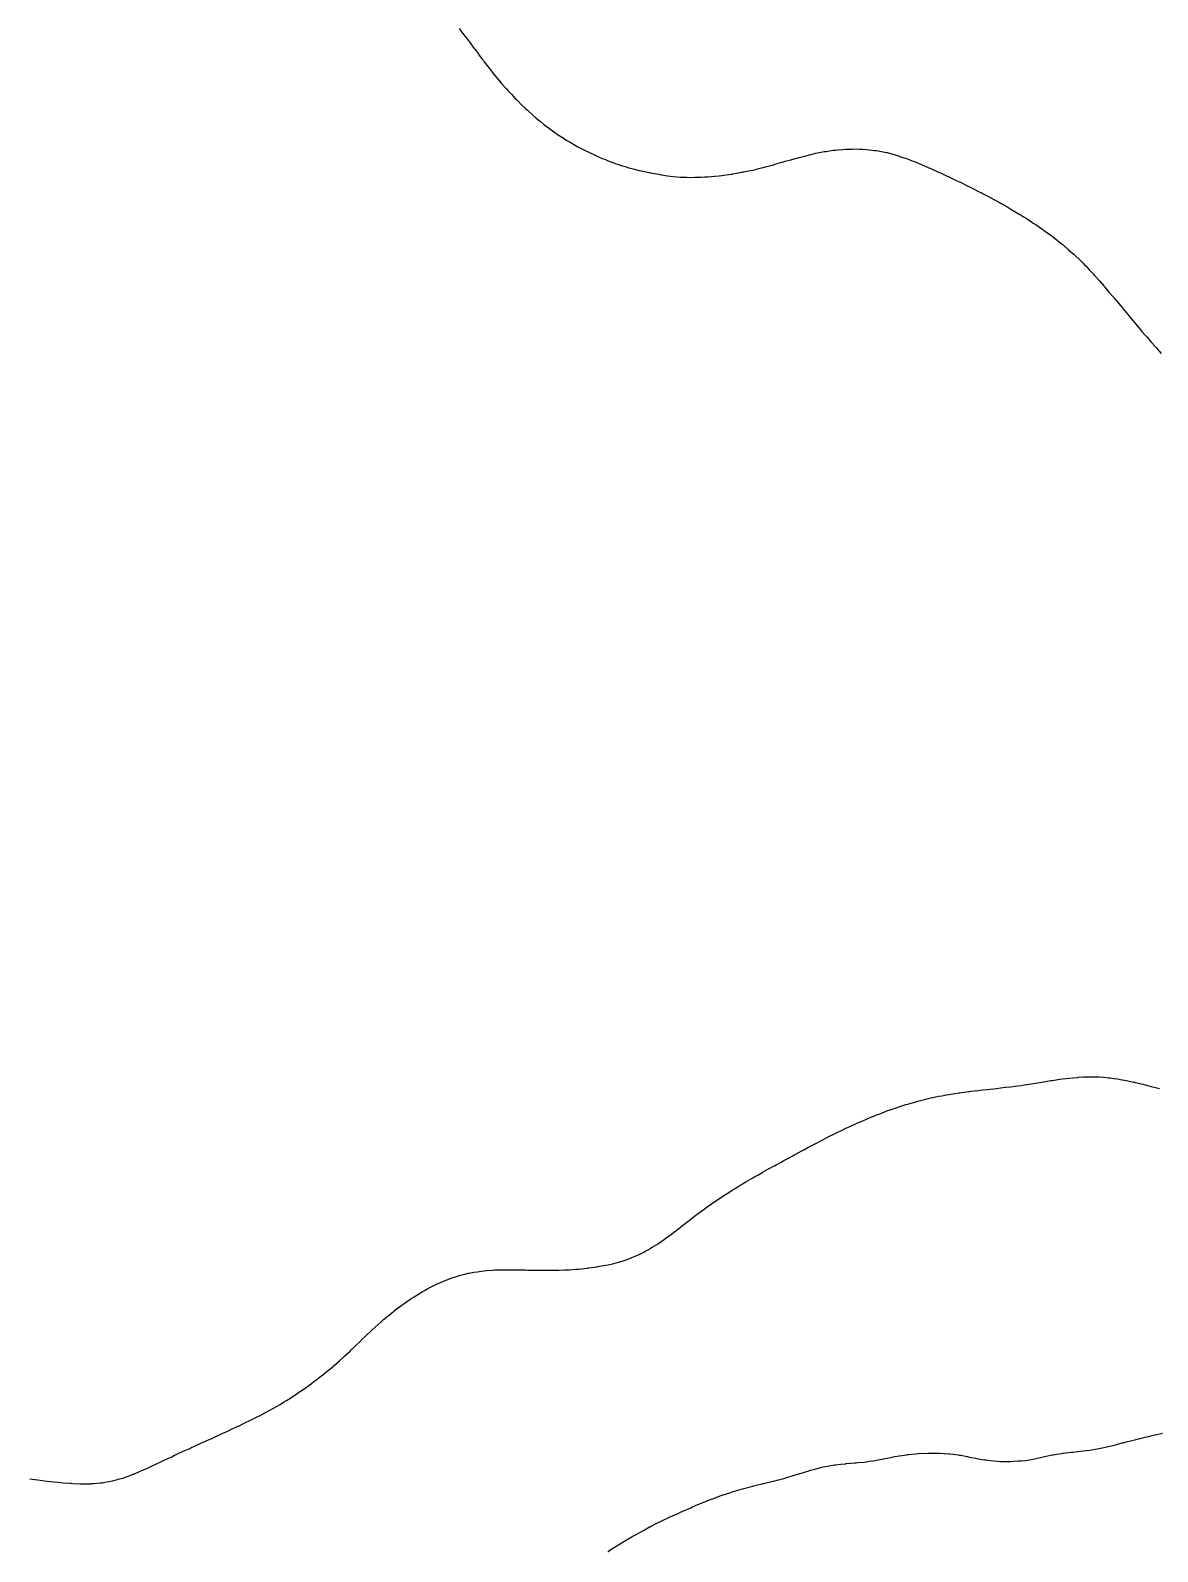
# Model space of a CAD drawing. Extents: x -717077 to -715000, y -984627 to -984000.
# Drawn here: x -715674.5 to -715565.3, y -984483 to -984335.7 of the extents above; entities that cross this region are included whole.
import ezdxf

# ---------------------------------------------------------------- set-up
doc = ezdxf.new("R2010")
doc.units = 0
doc.layers.add('buffer_B1_0_1_clip', color=7, linetype='Continuous')

msp = doc.modelspace()

# ---------------------------------------------------------------- linework, layer by layer
at = {"layer": 'buffer_B1_0_1_clip'}
for points in [[(-715632.93, -984335.5), (-715632.75, -984335.75), (-715632.5, -984336.07), (-715632.31, -984336.31), (-715632.16, -984336.5), (-715631.88, -984336.88), (-715631.5, -984337.39), (-715631.45, -984337.45), (-715631.41, -984337.5), (-715631.17, -984337.82), (-715631.02, -984338.03), (-715630.66, -984338.5), (-715630.59, -984338.6), (-715630.5, -984338.72), (-715630.16, -984339.17), (-715629.89, -984339.5), (-715629.72, -984339.73), (-715629.5, -984340), (-715629.27, -984340.28), (-715629.08, -984340.5), (-715628.82, -984340.82), (-715628.5, -984341.19), (-715628.35, -984341.35), (-715628.21, -984341.5), (-715627.87, -984341.87), (-715627.5, -984342.26), (-715627.38, -984342.38), (-715627.25, -984342.5), (-715626.88, -984342.88), (-715626.5, -984343.24), (-715626.36, -984343.37), (-715626.21, -984343.5), (-715625.84, -984343.84), (-715625.5, -984344.14), (-715625.3, -984344.31), (-715625.05, -984344.5), (-715624.75, -984344.76), (-715624.5, -984344.96), (-715624.19, -984345.19), (-715623.75, -984345.5), (-715623.6, -984345.61), (-715623.5, -984345.68), (-715623, -984346.01), (-715622.97, -984346.03), (-715622.5, -984346.33), (-715622.39, -984346.39), (-715622.19, -984346.5), (-715621.76, -984346.76), (-715621.5, -984346.91), (-715621.11, -984347.12), (-715620.66, -984347.34), (-715620.5, -984347.42), (-715620.44, -984347.45), (-715620.32, -984347.5), (-715619.76, -984347.77), (-715619.5, -984347.88), (-715619.07, -984348.07), (-715618.83, -984348.16), (-715618.5, -984348.3), (-715618.35, -984348.36), (-715617.95, -984348.5), (-715617.62, -984348.63), (-715617.5, -984348.67), (-715617.25, -984348.75), (-715616.86, -984348.87), (-715616.5, -984348.98), (-715616.09, -984349.09), (-715615.85, -984349.15), (-715615.5, -984349.24), (-715615.28, -984349.29), (-715614.56, -984349.43), (-715614.5, -984349.45), (-715614.45, -984349.46), (-715614.19, -984349.5), (-715613.6, -984349.61), (-715613.5, -984349.63), (-715613.35, -984349.65), (-715612.74, -984349.75), (-715612.5, -984349.78), (-715612.18, -984349.81), (-715611.84, -984349.85), (-715611.5, -984349.88), (-715611.11, -984349.89), (-715610.89, -984349.9), (-715610.5, -984349.91), (-715610.1, -984349.9), (-715609.89, -984349.9), (-715609.5, -984349.89), (-715609.13, -984349.87), (-715608.85, -984349.86), (-715608.5, -984349.84), (-715608.19, -984349.8), (-715607.76, -984349.76), (-715607.5, -984349.74), (-715607.29, -984349.7), (-715606.59, -984349.6), (-715606.5, -984349.59), (-715606.43, -984349.57), (-715606.06, -984349.5), (-715605.58, -984349.42), (-715605.5, -984349.41), (-715605.38, -984349.38), (-715604.75, -984349.25), (-715604.5, -984349.2), (-715604.09, -984349.1), (-715603.94, -984349.06), (-715603.5, -984348.95), (-715603.14, -984348.85), (-715602.74, -984348.75), (-715602.5, -984348.68), (-715602.36, -984348.64), (-715601.91, -984348.5), (-715601.58, -984348.41), (-715601.5, -984348.39), (-715601.35, -984348.35), (-715600.8, -984348.2), (-715600.5, -984348.12), (-715600.01, -984347.98), (-715599.97, -984347.97), (-715599.5, -984347.85), (-715599.22, -984347.78), (-715598.63, -984347.64), (-715598.5, -984347.6), (-715598.41, -984347.58), (-715598.02, -984347.5), (-715597.58, -984347.42), (-715597.5, -984347.41), (-715597.39, -984347.39), (-715596.7, -984347.29), (-715596.5, -984347.27), (-715596.24, -984347.25), (-715595.79, -984347.21), (-715595.5, -984347.19), (-715595.17, -984347.18), (-715594.83, -984347.17), (-715594.5, -984347.16), (-715594.17, -984347.18), (-715593.8, -984347.19), (-715593.5, -984347.21), (-715593.23, -984347.24), (-715592.7, -984347.3), (-715592.5, -984347.32), (-715592.34, -984347.35), (-715591.54, -984347.5), (-715591.5, -984347.51), (-715591.5, -984347.51), (-715591.48, -984347.51), (-715590.72, -984347.73), (-715590.5, -984347.79), (-715590.05, -984347.94), (-715589.97, -984347.97), (-715589.5, -984348.13), (-715589.23, -984348.23), (-715588.52, -984348.5), (-715588.5, -984348.51), (-715588.5, -984348.51), (-715588.48, -984348.52), (-715587.81, -984348.82), (-715587.5, -984348.95), (-715587.12, -984349.12), (-715586.69, -984349.31), (-715586.5, -984349.39), (-715586.42, -984349.43), (-715586.25, -984349.5), (-715585.75, -984349.75), (-715585.5, -984349.87), (-715585.07, -984350.08), (-715584.79, -984350.2), (-715584.5, -984350.34), (-715584.39, -984350.39), (-715584.16, -984350.5), (-715583.72, -984350.73), (-715583.5, -984350.84), (-715583.06, -984351.06), (-715582.82, -984351.17), (-715582.5, -984351.33), (-715582.39, -984351.39), (-715582.17, -984351.5), (-715581.73, -984351.74), (-715581.5, -984351.86), (-715581.09, -984352.09), (-715580.71, -984352.29), (-715580.5, -984352.4), (-715580.43, -984352.44), (-715580.32, -984352.5), (-715579.81, -984352.81), (-715579.5, -984352.99), (-715579.18, -984353.18), (-715578.62, -984353.5), (-715578.55, -984353.55), (-715578.5, -984353.58), (-715578.27, -984353.73), (-715577.94, -984353.94), (-715577.5, -984354.22), (-715577.33, -984354.33), (-715577.06, -984354.5), (-715576.73, -984354.73), (-715576.5, -984354.89), (-715576.14, -984355.15), (-715575.64, -984355.5), (-715575.56, -984355.56), (-715575.5, -984355.61), (-715575, -984356.01), (-715574.96, -984356.04), (-715574.5, -984356.4), (-715574.44, -984356.44), (-715574.37, -984356.5), (-715573.91, -984356.91), (-715573.5, -984357.27), (-715573.37, -984357.38), (-715573.24, -984357.5), (-715572.87, -984357.87), (-715572.49, -984358.23), (-715572.36, -984358.37), (-715572.22, -984358.5), (-715571.88, -984358.88), (-715571.49, -984359.29), (-715571.39, -984359.4), (-715571.3, -984359.5), (-715570.93, -984359.94), (-715570.49, -984360.42), (-715570.46, -984360.46), (-715570.42, -984360.5), (-715570.07, -984360.93), (-715570, -984361.01), (-715569.57, -984361.5), (-715569.53, -984361.54), (-715569.49, -984361.59), (-715569.09, -984362.09), (-715568.73, -984362.5), (-715568.63, -984362.63), (-715568.49, -984362.79), (-715568.18, -984363.19), (-715567.91, -984363.5), (-715567.73, -984363.73), (-715567.49, -984364), (-715567.27, -984364.28), (-715567.07, -984364.5), (-715566.81, -984364.82), (-715566.49, -984365.18), (-715566.35, -984365.35), (-715566.22, -984365.5), (-715565.89, -984365.89), (-715565.49, -984366.33), (-715565.41, -984366.42), (-715565.33, -984366.5), (-715564.94, -984366.95)], [(-715674.5, -984475.91), (-715674.02, -984475.98), (-715673.98, -984475.98), (-715673.5, -984476.06), (-715673.09, -984476.1), (-715672.87, -984476.13), (-715672.5, -984476.17), (-715672.19, -984476.2), (-715671.75, -984476.25), (-715671.5, -984476.27), (-715671.28, -984476.29), (-715670.65, -984476.34), (-715670.5, -984476.35), (-715670.35, -984476.36), (-715669.6, -984476.4), (-715669.5, -984476.4), (-715669.39, -984476.4), (-715668.61, -984476.39), (-715668.5, -984476.38), (-715668.37, -984476.37), (-715667.69, -984476.31), (-715667.5, -984476.29), (-715667.24, -984476.24), (-715666.82, -984476.17), (-715666.5, -984476.11), (-715666.02, -984475.98), (-715665.96, -984475.96), (-715665.5, -984475.84), (-715665.25, -984475.75), (-715664.58, -984475.5), (-715664.52, -984475.48), (-715664.5, -984475.47), (-715664.45, -984475.45), (-715663.81, -984475.19), (-715663.5, -984475.06), (-715663.12, -984474.88), (-715662.67, -984474.67), (-715662.5, -984474.59), (-715662.43, -984474.56), (-715662.31, -984474.5), (-715661.75, -984474.24), (-715661.5, -984474.12), (-715661.07, -984473.92), (-715660.77, -984473.78), (-715660.5, -984473.64), (-715660.4, -984473.6), (-715660.2, -984473.5), (-715659.72, -984473.28), (-715659.5, -984473.18), (-715659.03, -984472.97), (-715658.91, -984472.91), (-715658.5, -984472.72), (-715658.34, -984472.66), (-715658, -984472.5), (-715657.65, -984472.34), (-715657.5, -984472.27), (-715657.08, -984472.08), (-715656.96, -984472.03), (-715656.5, -984471.81), (-715656.28, -984471.72), (-715655.81, -984471.5), (-715655.59, -984471.4), (-715655.5, -984471.36), (-715655.22, -984471.23), (-715654.91, -984471.09), (-715654.5, -984470.89), (-715654.23, -984470.77), (-715653.68, -984470.5), (-715653.56, -984470.44), (-715653.5, -984470.41), (-715653.32, -984470.33), (-715652.88, -984470.12), (-715652.5, -984469.92), (-715652.21, -984469.78), (-715651.69, -984469.5), (-715651.56, -984469.43), (-715651.5, -984469.4), (-715651.26, -984469.27), (-715650.92, -984469.08), (-715650.5, -984468.84), (-715650.28, -984468.72), (-715649.93, -984468.5), (-715649.66, -984468.34), (-715649.5, -984468.23), (-715649.05, -984467.95), (-715648.71, -984467.72), (-715648.5, -984467.57), (-715648.45, -984467.54), (-715648.39, -984467.5), (-715647.86, -984467.13), (-715647.5, -984466.87), (-715647.28, -984466.72), (-715646.99, -984466.5), (-715646.71, -984466.29), (-715646.5, -984466.12), (-715646.14, -984465.85), (-715645.71, -984465.5), (-715645.59, -984465.41), (-715645.5, -984465.33), (-715645.04, -984464.95), (-715644.53, -984464.5), (-715644.51, -984464.48), (-715644.5, -984464.47), (-715644.17, -984464.18), (-715643.99, -984464.01), (-715643.5, -984463.55), (-715643.47, -984463.52), (-715643.45, -984463.5), (-715642.96, -984463.04), (-715642.5, -984462.59), (-715642.45, -984462.54), (-715642.41, -984462.5), (-715641.94, -984462.05), (-715641.5, -984461.62), (-715641.43, -984461.56), (-715641.37, -984461.5), (-715640.5, -984460.72), (-715640.38, -984460.62), (-715640.25, -984460.5), (-715639.84, -984460.16), (-715639.5, -984459.88), (-715639.02, -984459.5), (-715638.72, -984459.28), (-715638.5, -984459.11), (-715638.14, -984458.86), (-715637.62, -984458.5), (-715637.55, -984458.45), (-715637.5, -984458.42), (-715637.28, -984458.28), (-715636.93, -984458.07), (-715636.5, -984457.8), (-715636.3, -984457.69), (-715635.95, -984457.5), (-715635.65, -984457.34), (-715635.5, -984457.26), (-715635.05, -984457.05), (-715634.98, -984457.02), (-715634.5, -984456.8), (-715634.28, -984456.72), (-715633.72, -984456.5), (-715633.56, -984456.44), (-715633.5, -984456.42), (-715633.37, -984456.38), (-715632.79, -984456.21), (-715632.5, -984456.12), (-715632.02, -984456.02), (-715631.98, -984456.01), (-715631.5, -984455.91), (-715631.14, -984455.86), (-715630.81, -984455.81), (-715630.5, -984455.77), (-715630.24, -984455.75), (-715629.7, -984455.71), (-715629.5, -984455.69), (-715629.31, -984455.69), (-715628.67, -984455.67), (-715628.5, -984455.67), (-715628.33, -984455.67), (-715627.66, -984455.67), (-715627.5, -984455.67), (-715627.32, -984455.68), (-715626.68, -984455.69), (-715626.5, -984455.69), (-715626.3, -984455.7), (-715625.71, -984455.71), (-715625.5, -984455.72), (-715625.27, -984455.72), (-715624.72, -984455.73), (-715624.5, -984455.73), (-715624.26, -984455.73), (-715623.72, -984455.72), (-715623.5, -984455.72), (-715623.28, -984455.72), (-715622.69, -984455.69), (-715622.5, -984455.69), (-715622.32, -984455.68), (-715621.62, -984455.63), (-715621.5, -984455.62), (-715621.38, -984455.61), (-715620.52, -984455.52), (-715620.5, -984455.52), (-715620.48, -984455.52), (-715620.36, -984455.5), (-715619.61, -984455.39), (-715619.5, -984455.37), (-715619.33, -984455.34), (-715618.76, -984455.24), (-715618.5, -984455.19), (-715618.08, -984455.09), (-715617.94, -984455.06), (-715617.5, -984454.95), (-715617.15, -984454.84), (-715616.67, -984454.68), (-715616.5, -984454.62), (-715616.41, -984454.59), (-715616.21, -984454.5), (-715615.71, -984454.29), (-715615.5, -984454.19), (-715615.04, -984453.96), (-715614.85, -984453.85), (-715614.5, -984453.67), (-715614.39, -984453.6), (-715614.24, -984453.5), (-715613.78, -984453.22), (-715613.5, -984453.04), (-715613.18, -984452.82), (-715612.75, -984452.5), (-715612.6, -984452.4), (-715612.5, -984452.32), (-715612.03, -984451.96), (-715611.7, -984451.7), (-715611.5, -984451.55), (-715611.47, -984451.53), (-715611.44, -984451.5), (-715610.91, -984451.09), (-715610.5, -984450.77), (-715610.34, -984450.65), (-715610.15, -984450.5), (-715609.77, -984450.22), (-715609.2, -984449.8), (-715608.79, -984449.5), (-715608.62, -984449.38), (-715608.5, -984449.3), (-715607.5, -984448.62), (-715607.42, -984448.57), (-715607.31, -984448.5), (-715606.81, -984448.18), (-715606.5, -984447.98), (-715606.2, -984447.8), (-715605.73, -984447.5), (-715605.58, -984447.41), (-715605.5, -984447.36), (-715605.16, -984447.16), (-715604.95, -984447.04), (-715604.5, -984446.77), (-715604.32, -984446.67), (-715604.02, -984446.5), (-715603.69, -984446.31), (-715603.5, -984446.2), (-715603.04, -984445.95), (-715602.83, -984445.83), (-715602.5, -984445.65), (-715602.4, -984445.6), (-715602.23, -984445.5), (-715601.75, -984445.25), (-715601.5, -984445.1), (-715601.1, -984444.9), (-715600.63, -984444.64), (-715600.5, -984444.56), (-715600.45, -984444.54), (-715600.38, -984444.5), (-715599.8, -984444.19), (-715599.5, -984444.02), (-715599.15, -984443.84), (-715598.52, -984443.5), (-715598.5, -984443.49), (-715598.5, -984443.49), (-715598.46, -984443.47), (-715597.84, -984443.15), (-715597.5, -984442.97), (-715597.19, -984442.81), (-715596.59, -984442.5), (-715596.53, -984442.47), (-715596.5, -984442.45), (-715596.4, -984442.41), (-715595.85, -984442.15), (-715595.5, -984441.98), (-715595.17, -984441.83), (-715594.52, -984441.53), (-715594.5, -984441.51), (-715594.49, -984441.51), (-715594.47, -984441.5), (-715593.79, -984441.21), (-715593.5, -984441.08), (-715593.08, -984440.91), (-715592.79, -984440.79), (-715592.5, -984440.67), (-715592.37, -984440.63), (-715592.04, -984440.5), (-715591.64, -984440.35), (-715591.5, -984440.3), (-715591.19, -984440.19), (-715590.9, -984440.09), (-715590.5, -984439.96), (-715590.15, -984439.84), (-715589.69, -984439.69), (-715589.5, -984439.63), (-715589.39, -984439.6), (-715589.04, -984439.5), (-715588.61, -984439.38), (-715588.5, -984439.35), (-715587.5, -984439.1), (-715586.5, -984438.88), (-715586.18, -984438.82), (-715585.73, -984438.74), (-715585.5, -984438.69), (-715585.33, -984438.67), (-715584.54, -984438.54), (-715584.5, -984438.54), (-715584.46, -984438.53), (-715584.24, -984438.5), (-715583.58, -984438.42), (-715583.5, -984438.4), (-715583.39, -984438.39), (-715582.68, -984438.32), (-715582.5, -984438.3), (-715582.26, -984438.27), (-715581.78, -984438.22), (-715581.5, -984438.19), (-715581.14, -984438.15), (-715580.88, -984438.12), (-715580.5, -984438.07), (-715580.01, -984438.01), (-715579.99, -984438.01), (-715579.5, -984437.95), (-715579.1, -984437.9), (-715578.86, -984437.86), (-715578.5, -984437.82), (-715578.22, -984437.78), (-715577.69, -984437.7), (-715577.5, -984437.67), (-715577.35, -984437.64), (-715576.5, -984437.5), (-715576.5, -984437.5), (-715576.5, -984437.5), (-715576.49, -984437.5), (-715575.64, -984437.36), (-715575.5, -984437.34), (-715575.31, -984437.31), (-715574.77, -984437.23), (-715574.5, -984437.19), (-715574.15, -984437.15), (-715573.88, -984437.12), (-715573.5, -984437.08), (-715573.04, -984437.05), (-715572.96, -984437.04), (-715572.49, -984437.01), (-715572, -984437), (-715571.99, -984437), (-715571.49, -984436.99), (-715571.01, -984437.01), (-715570.98, -984437.01), (-715570.49, -984437.04), (-715570.07, -984437.08), (-715569.89, -984437.1), (-715569.49, -984437.15), (-715569.19, -984437.19), (-715568.72, -984437.27), (-715568.49, -984437.31), (-715568.34, -984437.34), (-715567.59, -984437.5), (-715567.51, -984437.52), (-715567.49, -984437.52), (-715567.47, -984437.53), (-715566.71, -984437.71), (-715566.49, -984437.77), (-715566.14, -984437.86), (-715565.91, -984437.92), (-715565.49, -984438.02), (-715565.11, -984438.11)], [(-715618.53, -984482.96), (-715618.5, -984482.94), (-715618.23, -984482.77), (-715617.83, -984482.5), (-715617.62, -984482.38), (-715617.5, -984482.3), (-715617, -984482), (-715616.99, -984482), (-715616.5, -984481.7), (-715616.37, -984481.62), (-715616.17, -984481.5), (-715615.74, -984481.26), (-715615.5, -984481.13), (-715615.09, -984480.91), (-715614.67, -984480.67), (-715614.5, -984480.58), (-715614.44, -984480.55), (-715614.35, -984480.5), (-715613.78, -984480.22), (-715613.5, -984480.08), (-715613.1, -984479.9), (-715612.7, -984479.7), (-715612.5, -984479.61), (-715612.42, -984479.57), (-715612.27, -984479.5), (-715611.73, -984479.26), (-715611.5, -984479.15), (-715611.04, -984478.95), (-715610.87, -984478.88), (-715610.5, -984478.71), (-715610.35, -984478.64), (-715610.03, -984478.5), (-715609.65, -984478.34), (-715609.5, -984478.28), (-715609.13, -984478.13), (-715608.94, -984478.06), (-715608.5, -984477.88), (-715608.22, -984477.78), (-715607.51, -984477.51), (-715607.5, -984477.51), (-715607.49, -984477.51), (-715607.47, -984477.5), (-715606.73, -984477.27), (-715606.5, -984477.19), (-715606.05, -984477.06), (-715605.96, -984477.03), (-715605.5, -984476.89), (-715604.5, -984476.62), (-715604.4, -984476.6), (-715604.01, -984476.5), (-715603.59, -984476.4), (-715603.5, -984476.38), (-715603.33, -984476.34), (-715602.78, -984476.21), (-715602.5, -984476.14), (-715602, -984476.01), (-715601.99, -984476.01), (-715601.5, -984475.87), (-715601.21, -984475.78), (-715600.58, -984475.59), (-715600.5, -984475.56), (-715600.45, -984475.55), (-715600.29, -984475.5), (-715599.68, -984475.32), (-715599.5, -984475.27), (-715599.17, -984475.17), (-715598.9, -984475.09), (-715598.5, -984474.98), (-715598.12, -984474.88), (-715597.8, -984474.8), (-715597.5, -984474.73), (-715597.3, -984474.7), (-715596.56, -984474.57), (-715596.5, -984474.56), (-715596.44, -984474.55), (-715595.97, -984474.5), (-715595.54, -984474.45), (-715595.5, -984474.45), (-715595.44, -984474.44), (-715594.62, -984474.38), (-715594.5, -984474.36), (-715594.34, -984474.35), (-715593.71, -984474.29), (-715593.5, -984474.26), (-715593.22, -984474.22), (-715592.83, -984474.17), (-715592.5, -984474.12), (-715592.01, -984474.02), (-715591.98, -984474.01), (-715591.5, -984473.92), (-715591.15, -984473.84), (-715590.77, -984473.77), (-715590.5, -984473.72), (-715590.31, -984473.69), (-715589.58, -984473.59), (-715589.5, -984473.57), (-715589.43, -984473.57), (-715588.69, -984473.5), (-715588.51, -984473.48), (-715588.5, -984473.48), (-715588.48, -984473.48), (-715587.56, -984473.44), (-715587.5, -984473.44), (-715587.43, -984473.44), (-715586.56, -984473.44), (-715586.5, -984473.44), (-715586.43, -984473.44), (-715585.51, -984473.49), (-715585.5, -984473.49), (-715585.49, -984473.49), (-715585.41, -984473.5), (-715584.59, -984473.6), (-715584.5, -984473.61), (-715584.35, -984473.64), (-715583.75, -984473.75), (-715583.5, -984473.81), (-715583.11, -984473.88), (-715582.91, -984473.92), (-715582.5, -984474), (-715582.06, -984474.07), (-715581.91, -984474.09), (-715581.5, -984474.15), (-715581.17, -984474.17), (-715580.79, -984474.2), (-715580.5, -984474.23), (-715580.22, -984474.23), (-715579.77, -984474.23), (-715579.5, -984474.23), (-715579.21, -984474.22), (-715578.8, -984474.19), (-715578.5, -984474.17), (-715578.12, -984474.13), (-715577.9, -984474.1), (-715577.5, -984474.05), (-715577.05, -984473.94), (-715576.91, -984473.91), (-715576.5, -984473.82), (-715576.24, -984473.76), (-715575.62, -984473.63), (-715575.5, -984473.6), (-715575.41, -984473.59), (-715574.87, -984473.5), (-715574.55, -984473.45), (-715574.5, -984473.44), (-715574.43, -984473.43), (-715573.65, -984473.34), (-715573.5, -984473.32), (-715573.29, -984473.3), (-715572.75, -984473.25), (-715572.49, -984473.22), (-715572.17, -984473.17), (-715571.86, -984473.13), (-715571.49, -984473.08), (-715571, -984472.99), (-715570.98, -984472.99), (-715570.49, -984472.89), (-715569.49, -984472.65), (-715569.38, -984472.62), (-715568.94, -984472.5), (-715568.59, -984472.41), (-715568.49, -984472.39), (-715568.34, -984472.35), (-715567.79, -984472.21), (-715567.49, -984472.14), (-715567.01, -984472.02), (-715566.98, -984472.01), (-715566.49, -984471.89), (-715566.18, -984471.82), (-715565.69, -984471.7), (-715565.49, -984471.65), (-715565.37, -984471.62), (-715564.82, -984471.5)]]:
    msp.add_lwpolyline(points, dxfattribs=at)

doc.saveas('drawing.dxf')
